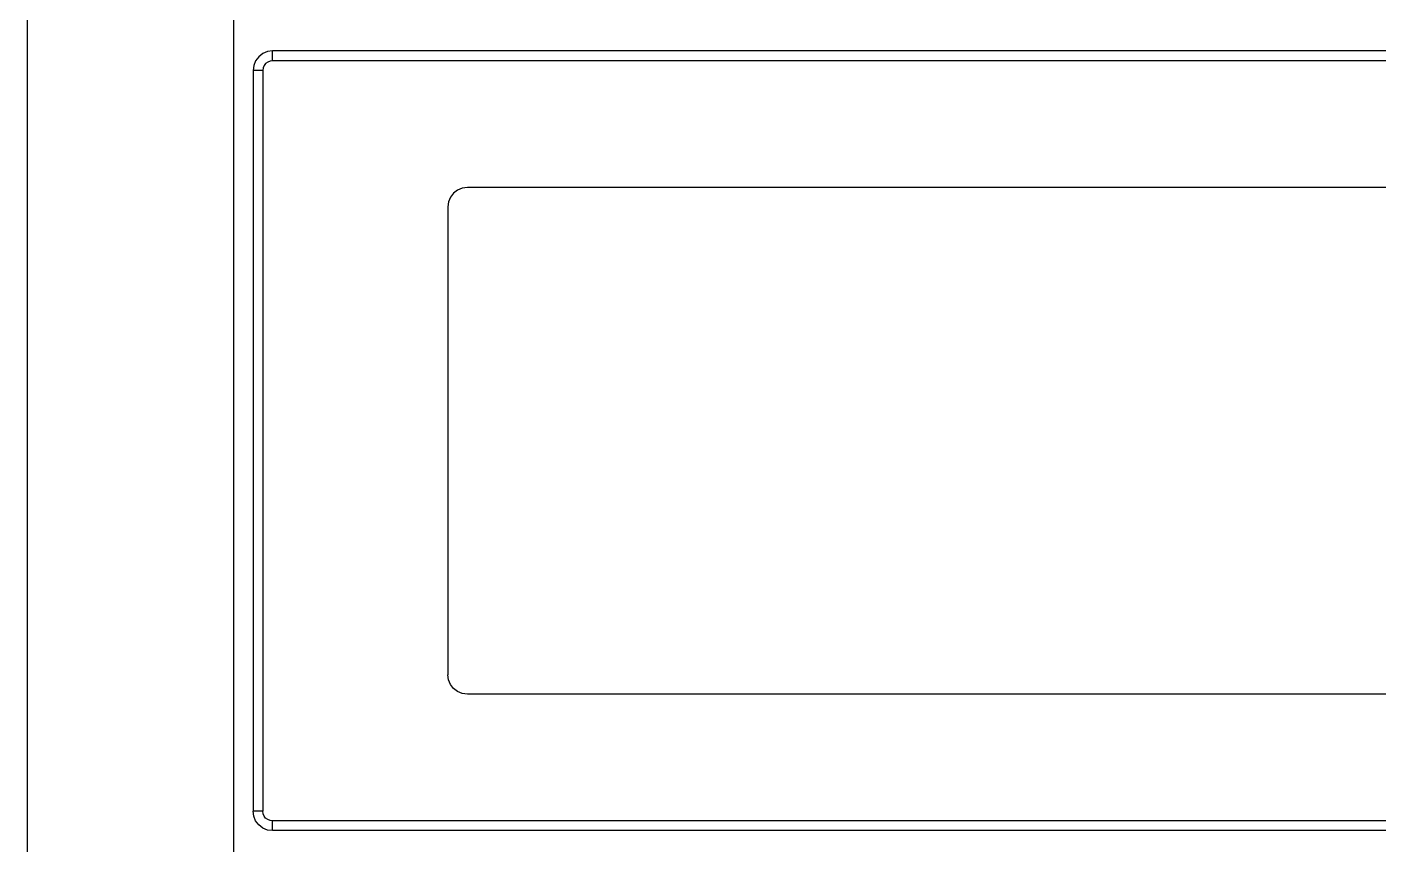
# Model space of a CAD drawing. Header units: inches. Extents: x -969 to 2045, y -594 to 12.
# Drawn here: x 1211.6 to 1280.9, y -194.3 to -152.3 of the extents above; entities that cross this region are included whole.
import ezdxf

# ---------------------------------------------------------------- set-up
doc = ezdxf.new("R2010")
doc.units = ezdxf.units.IN
doc.header["$MEASUREMENT"] = 0

msp = doc.modelspace()

# ---------------------------------------------------------------- linework, layer by layer
at = {"color": 7, "lineweight": 30}
for p, q in [((1211.561, -121.527), (1211.561, -302.127)), ((1222.161, -143.527), (1222.161, -203.527)), ((1222.161, -143.527), (1222.161, -203.527)), ((1222.161, -143.527), (1222.161, -203.527)), ((1222.161, -143.527), (1222.161, -203.527)), ((1223.295, -154.027), (1223.195, -154.268)), ((1223.295, -154.027), (1223.195, -154.268)), ((1223.454, -153.82), (1223.295, -154.027)), ((1223.454, -153.82), (1223.295, -154.027)), ((1223.661, -153.661), (1223.454, -153.82)), ((1223.661, -153.661), (1223.454, -153.82)), ((1223.902, -153.561), (1223.661, -153.661)), ((1223.902, -153.561), (1223.661, -153.661)), ((1224.161, -153.527), (1223.902, -153.561)), ((1224.161, -153.527), (1223.902, -153.561)), ((1224.161, -154.027), (1224.032, -154.044)), ((1224.161, -154.027), (1224.032, -154.044)), ((1318.161, -153.527), (1224.161, -153.527)), ((1224.161, -153.544), (1224.161, -153.527)), ((1318.161, -153.527), (1224.161, -153.527)), ((1224.161, -153.544), (1224.161, -153.527)), ((1224.161, -153.594), (1224.161, -153.544)), ((1224.161, -153.594), (1224.161, -153.544)), ((1224.161, -153.673), (1224.161, -153.594)), ((1224.161, -153.673), (1224.161, -153.594)), ((1224.161, -153.777), (1224.161, -153.673)), ((1224.161, -153.777), (1224.161, -153.673)), ((1224.161, -153.898), (1224.161, -153.777)), ((1224.161, -153.898), (1224.161, -153.777)), ((1224.161, -154.027), (1224.161, -153.898)), ((1224.161, -154.027), (1224.161, -153.898)), ((1318.161, -154.027), (1224.161, -154.027)), ((1318.161, -154.027), (1224.161, -154.027)), ((1223.195, -154.268), (1223.161, -154.527)), ((1223.195, -154.268), (1223.161, -154.527)), ((1223.161, -154.527), (1223.161, -192.527)), ((1223.178, -154.527), (1223.161, -154.527)), ((1223.161, -154.527), (1223.161, -192.527)), ((1223.178, -154.527), (1223.161, -154.527)), ((1223.228, -154.527), (1223.178, -154.527)), ((1223.228, -154.527), (1223.178, -154.527)), ((1223.307, -154.527), (1223.228, -154.527)), ((1223.307, -154.527), (1223.228, -154.527)), ((1223.411, -154.527), (1223.307, -154.527)), ((1223.411, -154.527), (1223.307, -154.527)), ((1223.532, -154.527), (1223.411, -154.527)), ((1223.532, -154.527), (1223.411, -154.527)), ((1223.661, -154.527), (1223.532, -154.527)), ((1223.661, -154.527), (1223.532, -154.527)), ((1223.678, -154.398), (1223.661, -154.527)), ((1223.678, -154.398), (1223.661, -154.527)), ((1223.661, -154.527), (1223.661, -192.527)), ((1223.661, -154.527), (1223.661, -192.527)), ((1223.728, -154.277), (1223.678, -154.398)), ((1223.728, -154.277), (1223.678, -154.398)), ((1223.807, -154.173), (1223.728, -154.277)), ((1223.807, -154.173), (1223.728, -154.277)), ((1223.911, -154.094), (1223.807, -154.173)), ((1223.911, -154.094), (1223.807, -154.173)), ((1224.032, -154.044), (1223.911, -154.094)), ((1224.032, -154.044), (1223.911, -154.094)), ((1233.454, -160.82), (1233.295, -161.027)), ((1233.454, -160.82), (1233.295, -161.027)), ((1233.661, -160.661), (1233.454, -160.82)), ((1233.661, -160.661), (1233.454, -160.82)), ((1233.902, -160.561), (1233.661, -160.661)), ((1233.902, -160.561), (1233.661, -160.661)), ((1234.161, -160.527), (1233.902, -160.561)), ((1234.161, -160.527), (1233.902, -160.561)), ((1308.161, -160.527), (1234.161, -160.527)), ((1308.161, -160.527), (1234.161, -160.527)), ((1233.195, -161.268), (1233.161, -161.527)), ((1233.195, -161.268), (1233.161, -161.527)), ((1233.161, -161.527), (1233.161, -185.527)), ((1233.161, -161.527), (1233.161, -185.527)), ((1233.295, -161.027), (1233.195, -161.268)), ((1233.295, -161.027), (1233.195, -161.268)), ((1233.195, -185.786), (1233.161, -185.527)), ((1233.195, -185.786), (1233.161, -185.527)), ((1233.295, -186.027), (1233.195, -185.786)), ((1233.295, -186.027), (1233.195, -185.786)), ((1233.454, -186.234), (1233.295, -186.027)), ((1233.454, -186.234), (1233.295, -186.027)), ((1233.661, -186.393), (1233.454, -186.234)), ((1233.661, -186.393), (1233.454, -186.234)), ((1233.902, -186.493), (1233.661, -186.393)), ((1233.902, -186.493), (1233.661, -186.393)), ((1234.161, -186.527), (1233.902, -186.493)), ((1234.161, -186.527), (1233.902, -186.493)), ((1308.161, -186.527), (1234.161, -186.527)), ((1308.161, -186.527), (1234.161, -186.527)), ((1223.195, -192.786), (1223.161, -192.527)), ((1223.178, -192.527), (1223.161, -192.527)), ((1223.195, -192.786), (1223.161, -192.527)), ((1223.178, -192.527), (1223.161, -192.527)), ((1223.228, -192.527), (1223.178, -192.527)), ((1223.228, -192.527), (1223.178, -192.527)), ((1223.295, -193.027), (1223.195, -192.786)), ((1223.295, -193.027), (1223.195, -192.786)), ((1223.307, -192.527), (1223.228, -192.527)), ((1223.307, -192.527), (1223.228, -192.527)), ((1223.411, -192.527), (1223.307, -192.527)), ((1223.411, -192.527), (1223.307, -192.527)), ((1223.532, -192.527), (1223.411, -192.527)), ((1223.532, -192.527), (1223.411, -192.527)), ((1223.661, -192.527), (1223.532, -192.527)), ((1223.661, -192.527), (1223.532, -192.527)), ((1223.678, -192.656), (1223.661, -192.527)), ((1223.678, -192.656), (1223.661, -192.527)), ((1223.728, -192.777), (1223.678, -192.656)), ((1223.728, -192.777), (1223.678, -192.656)), ((1223.807, -192.881), (1223.728, -192.777)), ((1223.807, -192.881), (1223.728, -192.777)), ((1223.911, -192.96), (1223.807, -192.881)), ((1223.911, -192.96), (1223.807, -192.881)), ((1223.454, -193.234), (1223.295, -193.027)), ((1223.454, -193.234), (1223.295, -193.027)), ((1223.661, -193.393), (1223.454, -193.234)), ((1223.661, -193.393), (1223.454, -193.234)), ((1223.902, -193.493), (1223.661, -193.393)), ((1223.902, -193.493), (1223.661, -193.393)), ((1224.161, -193.527), (1223.902, -193.493)), ((1224.161, -193.527), (1223.902, -193.493)), ((1224.032, -193.01), (1223.911, -192.96)), ((1224.032, -193.01), (1223.911, -192.96)), ((1224.161, -193.027), (1224.032, -193.01)), ((1224.161, -193.027), (1224.032, -193.01)), ((1318.161, -193.027), (1224.161, -193.027)), ((1224.161, -193.156), (1224.161, -193.027)), ((1318.161, -193.027), (1224.161, -193.027)), ((1224.161, -193.156), (1224.161, -193.027)), ((1224.161, -193.277), (1224.161, -193.156)), ((1224.161, -193.277), (1224.161, -193.156)), ((1224.161, -193.381), (1224.161, -193.277)), ((1224.161, -193.381), (1224.161, -193.277)), ((1224.161, -193.46), (1224.161, -193.381)), ((1224.161, -193.46), (1224.161, -193.381)), ((1224.161, -193.51), (1224.161, -193.46)), ((1224.161, -193.51), (1224.161, -193.46)), ((1224.161, -193.527), (1224.161, -193.51)), ((1224.161, -193.527), (1224.161, -193.51)), ((1318.161, -193.527), (1224.161, -193.527)), ((1318.161, -193.527), (1224.161, -193.527))]:
    msp.add_line(p, q, dxfattribs=at)

doc.saveas('drawing.dxf')
